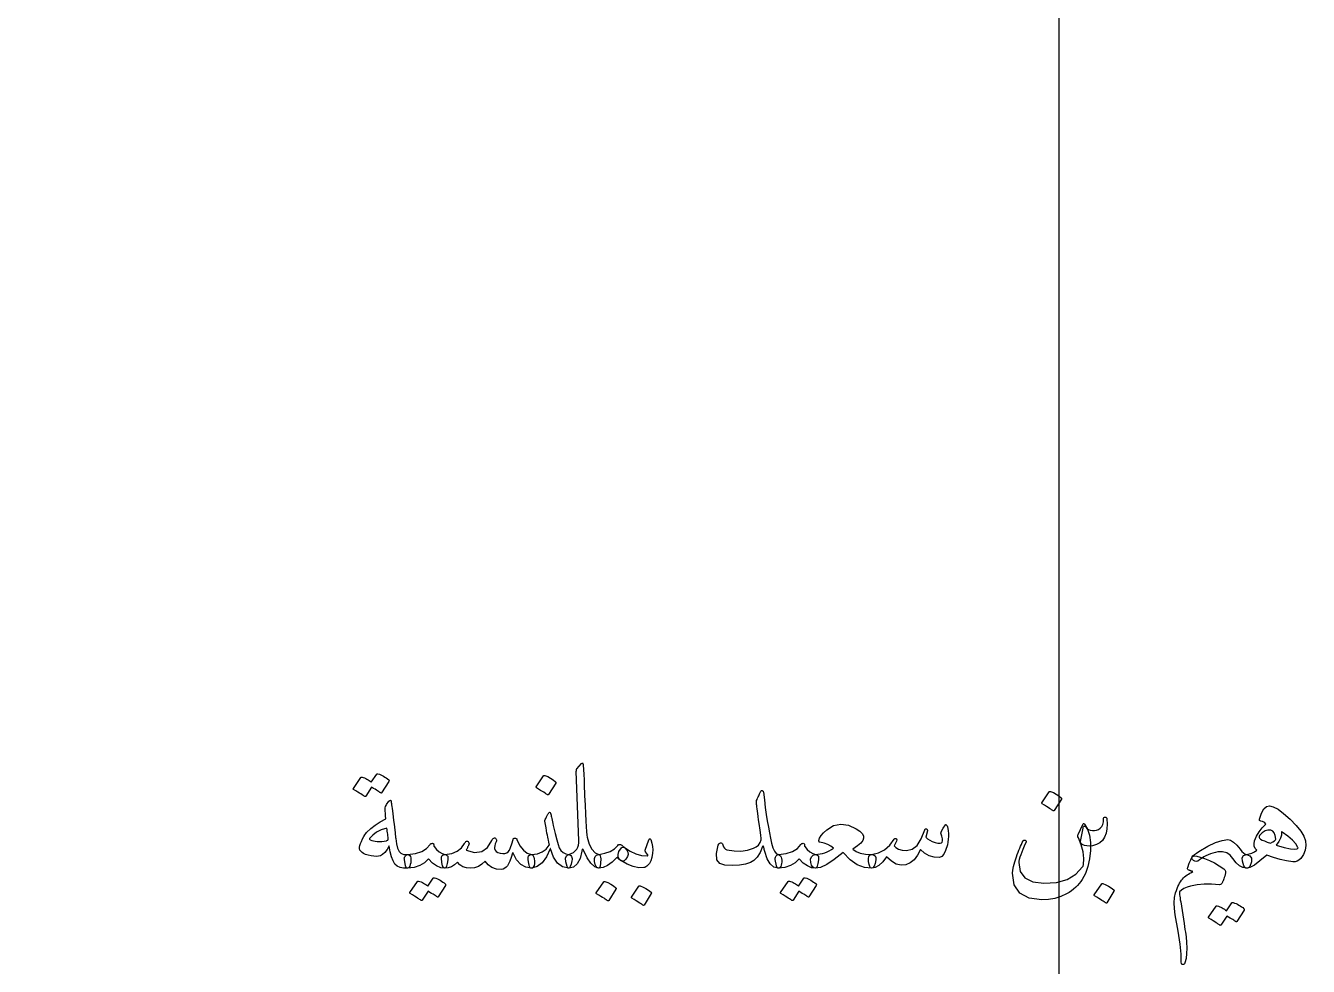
# Model space of a CAD drawing. Header units: millimetres. Extents: x -88 to 88, y -88 to 114.
# Drawn here: x -33.67 to 8.12, y 10.73 to 41.37 of the extents above; entities that cross this region are included whole.
import ezdxf

# ---------------------------------------------------------------- set-up
doc = ezdxf.new("R2010")
doc.units = ezdxf.units.MM
doc.layers.add('ENGRAVE', color=7, linetype='Continuous')
doc.layers.add('TEXT', color=5, linetype='Continuous')

msp = doc.modelspace()

# ---------------------------------------------------------------- linework, layer by layer
at = {"layer": 'ENGRAVE'}
msp.add_lwpolyline([(0, -59.4), (0, 59.4)], dxfattribs=at)
for radius in [86.24, 86.24, 83.93, 79.64, 79.64, 76.252, 69.96, 69.96, 66.264, 59.4, 59.4]:
    msp.add_circle((0, 0), radius, dxfattribs=at)
at = {"layer": 'TEXT'}
for points in [[(-14.9926, 14.3731), (-14.9666, 14.3585), (-14.9479, 14.3296), (-14.9368, 14.2865), (-14.933, 14.229), (-14.9405, 14.0946), (-14.9529, 13.9993), (-14.9703, 13.9431), (-14.9926, 13.926), (-15.1296, 13.9766), (-15.2572, 14.0887), (-15.3755, 14.2623), (-15.4845, 14.4973), (-15.5071, 14.5411), (-15.5254, 14.5532), (-15.5394, 14.5336), (-15.549, 14.4824), (-15.6055, 14.2427), (-15.6956, 14.0701), (-15.8192, 13.9645), (-15.9763, 13.926), (-15.9909, 13.9294), (-16.0048, 13.9397), (-16.0182, 13.9567), (-16.0309, 13.9806), (-16.0722, 14.1337), (-16.0769, 14.2501), (-16.0449, 14.3299), (-15.9763, 14.3731), (-15.8946, 14.4048), (-15.8235, 14.4451), (-15.763, 14.4942), (-15.713, 14.5519), (-15.6807, 14.6103), (-15.6583, 14.6761), (-15.6459, 14.7494), (-15.6434, 14.8301), (-15.7279, 17.0805), (-15.7266, 17.11), (-15.7229, 17.1339), (-15.7167, 17.1522), (-15.708, 17.165), (-15.5639, 17.3339), (-15.5419, 17.3528), (-15.5254, 17.355), (-15.5146, 17.3404), (-15.5093, 17.309), (-15.5042, 17.2466), (-15.4987, 17.1786), (-15.493, 17.105), (-15.4869, 17.0259), (-15.4812, 16.9411), (-15.4764, 16.8508), (-15.4725, 16.7548), (-15.4695, 16.6533), (-15.4571, 16.2961), (-15.4447, 15.9795), (-15.4323, 15.7037), (-15.4199, 15.4685), (-15.4078, 15.2743), (-15.3963, 15.1214), (-15.3854, 15.0097), (-15.3752, 14.9394), (-15.3065, 14.714), (-15.2199, 14.5445), (-15.1153, 14.4308), (-14.9926, 14.3731)], [(-22.2306, 16.9961), (-22.2244, 17.0023), (-22.2157, 17.006), (-22.2046, 17.0072), (-22.1909, 17.006), (-22.142, 16.9877), (-22.0947, 16.9675), (-22.0489, 16.9455), (-22.0046, 16.9215), (-21.9616, 16.8955), (-21.9195, 16.8669), (-21.8784, 16.8359), (-21.8382, 16.8023), (-21.8304, 16.7921), (-21.827, 16.7812), (-21.8279, 16.7697), (-21.8332, 16.7576), (-22.0717, 16.3801), (-22.0782, 16.3751), (-22.0878, 16.3751), (-22.1006, 16.3801), (-22.1164, 16.39), (-22.1273, 16.3992), (-22.145, 16.4117), (-22.1695, 16.4277), (-22.2008, 16.4471), (-22.2393, 16.4703), (-22.2853, 16.4974), (-22.3387, 16.5286), (-22.3995, 16.5639), (-22.5883, 16.2708), (-22.597, 16.2618), (-22.6082, 16.2596), (-22.6219, 16.2643), (-22.638, 16.2757), (-22.652, 16.2857), (-22.674, 16.3006), (-22.7041, 16.3205), (-22.7423, 16.3453), (-22.7892, 16.3751), (-22.8454, 16.4099), (-22.9109, 16.4496), (-22.9857, 16.4943), (-22.9935, 16.5018), (-22.9969, 16.5092), (-22.996, 16.5167), (-22.9907, 16.5241), (-22.7473, 16.8868), (-22.7411, 16.893), (-22.7324, 16.8967), (-22.7212, 16.898), (-22.7075, 16.8967), (-22.6659, 16.8832), (-22.6256, 16.8675), (-22.5865, 16.8497), (-22.5486, 16.8296), (-22.5119, 16.8078), (-22.4765, 16.7843), (-22.4424, 16.7593), (-22.4095, 16.7328)], [(-16.7959, 16.9414), (-16.7897, 16.9476), (-16.781, 16.9514), (-16.7699, 16.9526), (-16.7562, 16.9514), (-16.6596, 16.9122), (-16.5687, 16.8644), (-16.4833, 16.8079), (-16.4035, 16.7427), (-16.3957, 16.7328), (-16.3923, 16.7228), (-16.3932, 16.7129), (-16.3985, 16.703), (-16.632, 16.3254), (-16.6407, 16.3164), (-16.6519, 16.3142), (-16.6655, 16.3189), (-16.6817, 16.3304), (-16.6956, 16.3403), (-16.7177, 16.3552), (-16.7478, 16.3751), (-16.786, 16.3999), (-16.8329, 16.4297), (-16.8891, 16.4645), (-16.9546, 16.5043), (-17.0294, 16.549), (-17.0394, 16.5564), (-17.0443, 16.5639), (-17.0443, 16.5713), (-17.0394, 16.5788)], [(-9.1456, 14.3731), (-9.1096, 14.3557), (-9.081, 14.3284), (-9.0599, 14.2911), (-9.0463, 14.2439), (-9.0373, 14.1856), (-9.0351, 14.1297), (-9.0397, 14.0763), (-9.0512, 14.0254), (-9.0683, 13.9819), (-9.0897, 13.9508), (-9.1155, 13.9322), (-9.1456, 13.926), (-9.2943, 13.9673), (-9.4176, 14.0713), (-9.5154, 14.238), (-9.5877, 14.4675), (-9.5971, 14.5071), (-9.6051, 14.5414), (-9.612, 14.5704), (-9.6175, 14.5942), (-9.6219, 14.6126), (-9.625, 14.6258), (-9.6269, 14.6337), (-9.6275, 14.6364), (-9.6349, 14.651), (-9.6424, 14.655), (-9.6498, 14.6485), (-9.6573, 14.6314), (-9.7417, 14.4408), (-9.8361, 14.2911), (-9.9405, 14.1825), (-10.0547, 14.1148), (-10.2205, 14.0626), (-10.4149, 14.0303), (-10.6378, 14.0179), (-10.8893, 14.0254), (-11.0573, 14.0772), (-11.1489, 14.203), (-11.1641, 14.4026), (-11.1029, 14.6761), (-11.0889, 14.709), (-11.0719, 14.7333), (-11.0517, 14.7488), (-11.0284, 14.7556), (-11.0054, 14.7534), (-10.9862, 14.742), (-10.9706, 14.7211), (-10.9588, 14.691), (-10.9337, 14.6268), (-10.903, 14.578), (-10.8666, 14.5448), (-10.8247, 14.5271), (-10.5897, 14.4911), (-10.3664, 14.4874), (-10.155, 14.5159), (-9.9554, 14.5768), (-9.8687, 14.6221), (-9.7976, 14.6836), (-9.7421, 14.7612), (-9.702, 14.855), (-9.7045, 14.8994), (-9.7169, 15.0028), (-9.7393, 15.1651), (-9.7715, 15.3865), (-9.788, 15.505), (-9.8026, 15.6119), (-9.8153, 15.7074), (-9.8262, 15.7914), (-9.8355, 15.8633), (-9.8436, 15.9224), (-9.8504, 15.9688), (-9.856, 16.0025), (-9.8607, 16.0541), (-9.8597, 16.0994), (-9.8532, 16.1385), (-9.8411, 16.1714), (-9.8218, 16.2122), (-9.8038, 16.2503), (-9.7871, 16.2855), (-9.7715, 16.318), (-9.7576, 16.3476), (-9.7455, 16.3745), (-9.7352, 16.3985), (-9.7268, 16.4198), (-9.7181, 16.4369), (-9.707, 16.4484), (-9.6933, 16.4543), (-9.6772, 16.4546), (-9.6595, 16.4478), (-9.6461, 16.4372), (-9.6371, 16.4229), (-9.6325, 16.4049), (-9.6022, 16.1508), (-9.571, 15.91), (-9.5388, 15.6826), (-9.5058, 15.4685), (-9.4721, 15.2678), (-9.4381, 15.0804), (-9.4038, 14.9064), (-9.3692, 14.7457), (-9.3272, 14.5957), (-9.276, 14.4836), (-9.2155, 14.4094), (-9.1456, 14.3731)], [(-0.3229, 16.4198), (-0.3167, 16.426), (-0.308, 16.4297), (-0.2968, 16.431), (-0.2832, 16.4297), (-0.1866, 16.3906), (-0.0956, 16.3428), (-0.0102, 16.2863), (0.0695, 16.2211), (0.0773, 16.2112), (0.0807, 16.2012), (0.0798, 16.1913), (0.0745, 16.1814), (-0.159, 15.8038), (-0.1677, 15.7948), (-0.1788, 15.7926), (-0.1925, 15.7973), (-0.2086, 15.8088), (-0.2226, 15.8187), (-0.2447, 15.8336), (-0.2748, 15.8535), (-0.313, 15.8783), (-0.3599, 15.9081), (-0.416, 15.9429), (-0.4816, 15.9826), (-0.5564, 16.0274), (-0.5663, 16.0348), (-0.5713, 16.0423), (-0.5713, 16.0497), (-0.5663, 16.0572)], [(-21.8332, 16.1068), (-21.804, 16.1379), (-21.7811, 16.1416), (-21.7643, 16.118), (-21.7537, 16.0671), (-21.7503, 16.0364), (-21.745, 15.9938), (-21.7379, 15.9395), (-21.7289, 15.8734), (-21.7183, 15.7948), (-21.7065, 15.7032), (-21.6935, 15.5986), (-21.6792, 15.4809), (-21.6651, 15.3652), (-21.6525, 15.2617), (-21.6415, 15.1703), (-21.632, 15.0909), (-21.6241, 15.024), (-21.6178, 14.9698), (-21.6129, 14.9284), (-21.6097, 14.8997), (-21.5842, 14.7187), (-21.5476, 14.578), (-21.4998, 14.4777), (-21.4408, 14.4178), (-21.3992, 14.3945), (-21.3489, 14.3793), (-21.2899, 14.3722), (-21.2222, 14.3731), (-21.1821, 14.3666), (-21.1514, 14.347), (-21.13, 14.3144), (-21.1179, 14.2688), (-21.1135, 14.2138), (-21.1154, 14.1582), (-21.1235, 14.102), (-21.1377, 14.0452), (-21.1561, 13.9968), (-21.1762, 13.9608), (-21.1983, 13.9372), (-21.2222, 13.926), (-21.3523, 13.9272), (-21.4644, 13.9508), (-21.5584, 13.9968), (-21.6345, 14.0651), (-21.6985, 14.1654), (-21.7513, 14.2973), (-21.7929, 14.461), (-21.8233, 14.6563), (-21.8935, 14.5373), (-21.9649, 14.4439), (-22.0375, 14.3759), (-22.1114, 14.3334), (-22.1713, 14.3181), (-22.2418, 14.3122), (-22.3229, 14.3157), (-22.4145, 14.3284), (-22.511, 14.3501), (-22.592, 14.3756), (-22.6576, 14.4048), (-22.7075, 14.4377), (-22.7479, 14.4784), (-22.7746, 14.5209), (-22.7877, 14.5653), (-22.787, 14.6115), (-22.7755, 14.6693), (-22.756, 14.7333), (-22.7284, 14.8034), (-22.6926, 14.8798), (-22.6529, 14.9565), (-22.6181, 15.0177), (-22.5883, 15.0633), (-22.5635, 15.0934), (-22.4256, 15.2164), (-22.2754, 15.3319), (-22.1127, 15.4399), (-21.9375, 15.5405), (-21.9441, 15.6358), (-21.9487, 15.7181), (-21.9515, 15.7874), (-21.9525, 15.8435), (-21.9497, 15.8907), (-21.9413, 15.933), (-21.9273, 15.9702), (-21.9077, 16.0025)], [(6.5276, 15.5256), (6.5928, 15.7206), (6.6692, 15.8585), (6.7568, 15.9392), (6.8555, 15.9628), (6.9775, 15.9314), (7.13, 15.8473), (7.3128, 15.7104), (7.5261, 15.5206), (7.7267, 15.317), (7.8764, 15.1332), (7.9751, 14.9692), (8.0229, 14.8252), (8.0338, 14.664), (8.0117, 14.5134), (7.9568, 14.3734), (7.8689, 14.2439), (7.8136, 14.1905), (7.7522, 14.1545), (7.6845, 14.1359), (7.6106, 14.1346), (7.4066, 14.1648), (7.197, 14.2104), (6.9819, 14.2716), (6.7611, 14.3483), (6.5428, 14.1635), (6.36, 14.0316), (6.2125, 13.9524), (6.1004, 13.926), (6.0787, 13.931), (6.0582, 13.9459), (6.0389, 13.9707), (6.0209, 14.0055), (5.97, 14.1551), (5.9663, 14.2663), (6.0097, 14.3389), (6.1004, 14.3731), (6.1926, 14.3911), (6.2805, 14.4203), (6.364, 14.4607), (6.4432, 14.5122), (6.3863, 14.5721), (6.355, 14.6426), (6.3491, 14.7236), (6.3686, 14.8152), (6.4304, 14.9708), (6.5115, 15.1145), (6.6118, 15.2465), (6.7313, 15.3666), (6.7027, 15.4024), (6.6667, 15.43), (6.6232, 15.4495), (6.5723, 15.461), (6.5472, 15.4688), (6.5313, 15.4821), (6.5248, 15.5011), (6.5276, 15.5256)], [(-16.7512, 15.4561), (-16.75, 15.4781), (-16.7413, 15.5095), (-16.7251, 15.5501), (-16.7015, 15.6001), (-16.6764, 15.6476), (-16.6556, 15.6858), (-16.6391, 15.7147), (-16.627, 15.7343), (-16.6041, 15.7498), (-16.5848, 15.7467), (-16.5693, 15.7249), (-16.5575, 15.6846), (-16.5517, 15.6571), (-16.5444, 15.6243), (-16.5356, 15.5863), (-16.5252, 15.543), (-16.5139, 15.4947), (-16.5022, 15.4418), (-16.4903, 15.3842), (-16.478, 15.3219), (-16.4193, 15.0624), (-16.3675, 14.855), (-16.3224, 14.6997), (-16.2843, 14.5966), (-16.2278, 14.5063), (-16.1576, 14.4389), (-16.0738, 14.3945), (-15.9763, 14.3731), (-15.9483, 14.3675), (-15.9241, 14.3557), (-15.9036, 14.3377), (-15.8868, 14.3135), (-15.8732, 14.2818), (-15.867, 14.2464), (-15.8682, 14.2073), (-15.8769, 14.1645), (-15.8999, 14.0601), (-15.9241, 13.9856), (-15.9496, 13.9409), (-15.9763, 13.926), (-16.1734, 13.9692), (-16.3377, 14.0887), (-16.469, 14.2846), (-16.5674, 14.5569), (-16.5721, 14.5665), (-16.5761, 14.5706), (-16.5795, 14.569), (-16.5823, 14.5619), (-16.7022, 14.2986), (-16.8431, 14.1048), (-17.0052, 13.9806), (-17.1884, 13.926), (-17.2092, 13.9279), (-17.2269, 13.9384), (-17.2415, 13.9577), (-17.253, 13.9856), (-17.2632, 14.0257), (-17.2741, 14.0763), (-17.2856, 14.1374), (-17.2977, 14.2092), (-17.3002, 14.279), (-17.2828, 14.3296), (-17.2455, 14.361), (-17.1884, 14.3731), (-16.9974, 14.3976), (-16.8369, 14.4563), (-16.7068, 14.5491), (-16.6072, 14.6761), (-16.6053, 14.6923), (-16.6096, 14.7258), (-16.6202, 14.7767), (-16.637, 14.845), (-16.6474, 14.8873), (-16.6587, 14.9394), (-16.671, 15.0015), (-16.6842, 15.0735), (-16.6986, 15.1552), (-16.7146, 15.2462), (-16.7321, 15.3465), (-16.7512, 15.4561)], [(1.4953, 15.5952), (1.5195, 15.5914), (1.5375, 15.5803), (1.5493, 15.5616), (1.5549, 15.5355), (1.5651, 15.3623), (1.5561, 15.2052), (1.5279, 15.0642), (1.4804, 14.9394), (1.4127, 14.8345), (1.3239, 14.7531), (1.214, 14.6954), (1.083, 14.6612), (0.9911, 14.6504), (0.9041, 14.6525), (0.8222, 14.6677), (0.7452, 14.696), (0.7185, 14.7171), (0.7029, 14.7506), (0.6986, 14.7966), (0.7054, 14.855), (0.7799, 15.2325), (0.7858, 15.2611), (0.7936, 15.2822), (0.8032, 15.2959), (0.8147, 15.3021), (0.8274, 15.3014), (0.8408, 15.2946), (0.8548, 15.2816), (0.8694, 15.2623), (0.9069, 15.2201), (0.955, 15.1878), (1.0137, 15.1655), (1.083, 15.153), (1.155, 15.1524), (1.2221, 15.1655), (1.2842, 15.1922), (1.3413, 15.2325), (1.3907, 15.2884), (1.4245, 15.3567), (1.4428, 15.4374), (1.4456, 15.5306), (1.4487, 15.5588), (1.458, 15.579), (1.4736, 15.5911), (1.4953, 15.5952)], [(-21.9028, 15.2375), (-22.0829, 15.1757), (-22.2356, 15.0996), (-22.361, 15.0093), (-22.4592, 14.9046), (-22.4657, 14.8904), (-22.4654, 14.8773), (-22.4582, 14.8655), (-22.4443, 14.855), (-22.3924, 14.8328), (-22.3362, 14.8158), (-22.2757, 14.8042), (-22.2108, 14.7978), (-22.1415, 14.7968), (-22.068, 14.8009), (-21.99, 14.8104), (-21.9077, 14.8252), (-21.895, 14.8292), (-21.8817, 14.8363), (-21.8677, 14.8466), (-21.8531, 14.8599), (-21.856, 14.9006), (-21.8599, 14.9431), (-21.8647, 14.9875), (-21.8705, 15.0338), (-21.8772, 15.0819), (-21.8848, 15.1319), (-21.8933, 15.1838), (-21.9028, 15.2375)], [(-6.1153, 14.3731), (-6.0426, 14.3622), (-5.9936, 14.3296), (-5.9681, 14.2753), (-5.9663, 14.1992), (-5.9905, 14.0816), (-6.0234, 13.9968), (-6.065, 13.9449), (-6.1153, 13.926), (-6.3441, 13.9468), (-6.5736, 14.039), (-6.8036, 14.2026), (-7.0343, 14.4377), (-7.3252, 14.212), (-7.5721, 14.0514), (-7.7748, 13.9561), (-7.9335, 13.926), (-7.986, 13.9378), (-8.0291, 13.9732), (-8.063, 14.0322), (-8.0875, 14.1148), (-8.0946, 14.2241), (-8.0713, 14.3035), (-8.0176, 14.3532), (-7.9335, 14.3731), (-7.8569, 14.3805), (-7.7813, 14.393), (-7.7067, 14.4104), (-7.6329, 14.4327), (-7.5601, 14.4603), (-7.4883, 14.4936), (-7.4173, 14.5324), (-7.3473, 14.5768), (-7.4333, 14.6469), (-7.5373, 14.7035), (-7.6593, 14.7463), (-7.7994, 14.7755), (-7.8121, 14.7808), (-7.8205, 14.7916), (-7.8245, 14.8081), (-7.8242, 14.8301), (-7.8006, 14.9062), (-7.7497, 14.9903), (-7.6714, 15.0826), (-7.5659, 15.1828), (-7.3457, 15.3148), (-7.1126, 15.3629), (-6.8664, 15.3272), (-6.6071, 15.2077), (-6.4972, 15.1313), (-6.4208, 15.0562), (-6.378, 14.9823), (-6.3686, 14.9096), (-6.396, 14.8314), (-6.463, 14.7457), (-6.5698, 14.6525), (-6.7164, 14.5519), (-6.6118, 14.4737), (-6.4767, 14.4178), (-6.3112, 14.3843), (-6.1153, 14.3731)], [(-3.7059, 15.3418), (-3.6951, 15.3493), (-3.6823, 15.3468), (-3.6677, 15.3344), (-3.6513, 15.312), (-3.6336, 15.2741), (-3.6202, 15.2201), (-3.6112, 15.1499), (-3.6066, 15.0636), (-3.605, 14.9655), (-3.6103, 14.8699), (-3.6224, 14.7767), (-3.6414, 14.6861), (-3.6966, 14.5097), (-3.7581, 14.383), (-3.8258, 14.306), (-3.8997, 14.2787), (-4.0745, 14.289), (-4.2362, 14.3346), (-4.385, 14.4156), (-4.5206, 14.5321), (-4.6138, 14.3486), (-4.7243, 14.2054), (-4.8522, 14.1027), (-4.9975, 14.0403), (-5.15, 14.0266), (-5.3043, 14.0651), (-5.4605, 14.1558), (-5.6185, 14.2986), (-5.7464, 14.1356), (-5.8719, 14.0191), (-5.9948, 13.9493), (-6.1153, 13.926), (-6.1395, 13.9397), (-6.1625, 13.9806), (-6.1842, 14.049), (-6.2047, 14.1446), (-6.2122, 14.239), (-6.1997, 14.3085), (-6.1675, 14.3532), (-6.1153, 14.3731), (-5.8862, 14.4249), (-5.6856, 14.5259), (-5.5136, 14.6758), (-5.3701, 14.8748), (-5.3624, 14.8857), (-5.354, 14.8935), (-5.345, 14.8981), (-5.3354, 14.8997), (-5.3236, 14.8984), (-5.313, 14.8947), (-5.3037, 14.8885), (-5.2956, 14.8798), (-5.291, 14.8531), (-5.3018, 14.8078), (-5.3282, 14.7438), (-5.3701, 14.6612), (-5.3152, 14.5976), (-5.2298, 14.5507), (-5.114, 14.5206), (-4.9677, 14.5072), (-4.7855, 14.5454), (-4.6262, 14.6699), (-4.4899, 14.8807), (-4.3766, 15.1779), (-4.371, 15.1931), (-4.3642, 15.204), (-4.3561, 15.2105), (-4.3468, 15.2126), (-4.3328, 15.2114), (-4.3207, 15.2077), (-4.3104, 15.2015), (-4.3021, 15.1928), (-4.2959, 15.1804), (-4.2921, 15.1679), (-4.2909, 15.1555), (-4.2921, 15.1431), (-4.3418, 14.9345), (-4.2837, 14.8829), (-4.2139, 14.8376), (-4.1322, 14.7985), (-4.0388, 14.7655), (-3.9478, 14.7441), (-3.8786, 14.7395), (-3.8311, 14.7516), (-3.8053, 14.7805), (-3.7969, 14.8245), (-3.8016, 14.8873), (-3.8193, 14.9686), (-3.85, 15.0686), (-3.8447, 15.0968), (-3.819, 15.1518), (-3.7727, 15.2334), (-3.7059, 15.3418)], [(1.0184, 14.5023), (0.9886, 14.2328), (0.9339, 13.9856), (0.8545, 13.7608), (0.7501, 13.5584), (0.7053, 13.4924), (0.6551, 13.4286), (0.5997, 13.367), (0.539, 13.3075), (0.4727, 13.2502), (0.4005, 13.1951), (0.3224, 13.1422), (0.2385, 13.0914), (0.0581, 13.0048), (-0.1354, 12.9436), (-0.3418, 12.9079), (-0.5614, 12.8977), (-0.9808, 12.9536), (-1.2804, 13.1163), (-1.4602, 13.3858), (-1.5201, 13.7621), (-1.5121, 13.863), (-1.4878, 13.9869), (-1.4475, 14.1337), (-1.391, 14.3035), (-1.3636, 14.3788), (-1.3363, 14.4507), (-1.309, 14.5192), (-1.2817, 14.5842), (-1.2544, 14.6462), (-1.227, 14.7053), (-1.1997, 14.7617), (-1.1724, 14.8152), (-1.1637, 14.8283), (-1.1525, 14.8376), (-1.1389, 14.8432), (-1.1227, 14.845), (-1.1109, 14.8435), (-1.1004, 14.8388), (-1.091, 14.8311), (-1.083, 14.8202), (-1.0774, 14.809), (-1.0755, 14.7954), (-1.0774, 14.7792), (-1.083, 14.7606), (-1.1345, 14.6462), (-1.1798, 14.5414), (-1.219, 14.4462), (-1.2519, 14.3607), (-1.278, 14.2845), (-1.2966, 14.2172), (-1.3078, 14.159), (-1.3115, 14.1098), (-1.2646, 13.822), (-1.114, 13.6143), (-0.8597, 13.4867), (-0.5017, 13.4392), (-0.0854, 13.4649), (0.2645, 13.5621), (0.548, 13.7307), (0.765, 13.9707), (0.7722, 13.9822), (0.7787, 13.9968), (0.7846, 14.0145), (0.7899, 14.0353), (0.802, 14.2452), (0.7787, 14.4625), (0.72, 14.6873), (0.6259, 14.9195), (0.6144, 14.945), (0.6098, 14.9717), (0.612, 14.9997), (0.621, 15.0288), (0.77, 15.3468), (0.7827, 15.3704), (0.7961, 15.3815), (0.8101, 15.3803), (0.8246, 15.3666), (0.9206, 15.2027), (0.9849, 15.004), (1.0175, 14.7705), (1.0184, 14.5023)], [(6.8903, 14.7457), (6.962, 14.7854), (7.0132, 14.8202), (7.0439, 14.85), (7.0542, 14.8748), (7.0371, 14.9897), (7.0058, 15.076), (6.9601, 15.1338), (6.9002, 15.163), (6.8024, 15.1689), (6.7077, 15.1419), (6.6161, 15.0819), (6.5276, 14.9891), (6.5112, 14.9596), (6.5115, 14.9307), (6.5285, 14.9025), (6.5624, 14.8748), (6.6145, 14.8463), (6.6866, 14.8152), (6.7785, 14.7817), (6.8903, 14.7457)], [(7.2628, 15.1034), (7.2541, 15.1083), (7.2479, 15.1083), (7.2442, 15.1034), (7.243, 15.0934), (7.2417, 15.008), (7.2132, 14.9109), (7.1573, 14.8019), (7.0741, 14.6811), (7.3327, 14.6066), (7.5323, 14.5619), (7.673, 14.547), (7.7546, 14.5619), (7.7692, 14.5699), (7.7782, 14.5793), (7.7817, 14.5898), (7.7795, 14.6016), (7.7099, 14.7224), (7.6006, 14.8463), (7.4516, 14.9733), (7.2628, 15.1034)], [(-20.0101, 14.3731), (-19.9706, 14.3604), (-19.9418, 14.347), (-19.9234, 14.333), (-19.9157, 14.3185), (-19.912, 14.2961), (-19.9107, 14.2688), (-19.912, 14.2365), (-19.9157, 14.1992), (-19.9346, 14.0797), (-19.9567, 13.9943), (-19.9818, 13.9431), (-20.0101, 13.926), (-20.1442, 13.9449), (-20.2783, 14.0018), (-20.4125, 14.0965), (-20.5466, 14.229), (-20.6745, 14.1076), (-20.8297, 14.0167), (-21.0123, 13.9561), (-21.2222, 13.926), (-21.2449, 13.9307), (-21.2632, 13.9446), (-21.2771, 13.9679), (-21.2868, 14.0005), (-21.3265, 14.2092), (-21.3309, 14.2324), (-21.329, 14.2576), (-21.3209, 14.2846), (-21.3066, 14.3135), (-21.2902, 14.3358), (-21.2706, 14.3532), (-21.248, 14.3656), (-21.2222, 14.3731), (-20.9713, 14.4104), (-20.7652, 14.4774), (-20.6037, 14.5743), (-20.487, 14.701), (-20.4733, 14.7184), (-20.4572, 14.7308), (-20.4385, 14.7382), (-20.4174, 14.7407), (-20.3979, 14.7379), (-20.3839, 14.7295), (-20.3755, 14.7156), (-20.3727, 14.696), (-20.3721, 14.6774), (-20.3702, 14.6612), (-20.3671, 14.6476), (-20.3628, 14.6364), (-20.2793, 14.5361), (-20.1926, 14.4588), (-20.1029, 14.4045), (-20.0101, 14.3731)], [(-19.3742, 14.7308), (-19.3587, 14.7578), (-19.3419, 14.7792), (-19.3239, 14.795), (-19.3046, 14.8053), (-19.2854, 14.8093), (-19.2674, 14.8065), (-19.2506, 14.7969), (-19.2351, 14.7805), (-19.2242, 14.7584), (-19.2214, 14.732), (-19.2267, 14.7013), (-19.2401, 14.6662), (-19.2498, 14.6485), (-19.2593, 14.6302), (-19.2685, 14.6112), (-19.2773, 14.5917), (-19.2865, 14.5718), (-19.2966, 14.5519), (-19.3076, 14.5321), (-19.3195, 14.5122), (-19.0417, 14.4411), (-18.8091, 14.4712), (-18.6219, 14.6025), (-18.48, 14.8351), (-18.4648, 14.8621), (-18.449, 14.8835), (-18.4325, 14.8994), (-18.4154, 14.9096), (-18.3962, 14.914), (-18.3782, 14.9121), (-18.3614, 14.904), (-18.3459, 14.8897), (-18.3344, 14.8705), (-18.3297, 14.8475), (-18.3319, 14.8208), (-18.3409, 14.7904), (-18.3664, 14.7168), (-18.3831, 14.655), (-18.3912, 14.605), (-18.3906, 14.5668), (-18.3735, 14.5125), (-18.3372, 14.4687), (-18.2816, 14.4355), (-18.2068, 14.4128), (-18.1254, 14.4029), (-18.0553, 14.4079), (-17.9963, 14.4277), (-17.9485, 14.4625), (-17.9068, 14.5193), (-17.8665, 14.6053), (-17.8274, 14.7205), (-17.7895, 14.8649), (-17.7839, 14.8823), (-17.7721, 14.8947), (-17.7541, 14.9022), (-17.7299, 14.9046), (-17.705, 14.9022), (-17.6852, 14.8947), (-17.6703, 14.8823), (-17.6603, 14.8649), (-17.5635, 14.6609), (-17.4517, 14.511), (-17.325, 14.415), (-17.1834, 14.3731), (-17.1539, 14.3607), (-17.13, 14.3334), (-17.1117, 14.2911), (-17.099, 14.234), (-17.09, 14.1722), (-17.0878, 14.116), (-17.0924, 14.0654), (-17.1039, 14.0204), (-17.1201, 13.9791), (-17.1387, 13.9496), (-17.1598, 13.9319), (-17.1834, 13.926), (-17.3734, 13.9567), (-17.5361, 14.049), (-17.6715, 14.2026), (-17.7795, 14.4178), (-17.7848, 14.429), (-17.7907, 14.4327), (-17.7972, 14.429), (-17.8044, 14.4178), (-17.8503, 14.2765), (-17.8938, 14.1607), (-17.9348, 14.0704), (-17.9733, 14.0055), (-18.0152, 13.9592), (-18.0615, 13.9248), (-18.1121, 13.9021), (-18.167, 13.8912), (-18.3325, 13.9021), (-18.4763, 13.9496), (-18.5983, 14.0337), (-18.6986, 14.1545), (-18.801, 14.0545), (-18.9147, 13.9831), (-19.0395, 13.9403), (-19.1755, 13.926), (-19.3062, 13.9381), (-19.4201, 13.9744), (-19.5173, 14.035), (-19.5977, 14.1197), (-19.6962, 14.035), (-19.7977, 13.9744), (-19.9023, 13.9381), (-20.0101, 13.926), (-20.0526, 13.9468), (-20.0858, 14.0092), (-20.1097, 14.1132), (-20.1243, 14.2588), (-20.119, 14.3032), (-20.0982, 14.3371), (-20.0619, 14.3604), (-20.0101, 14.3731), (-19.7859, 14.4085), (-19.6052, 14.4799), (-19.468, 14.5873), (-19.3742, 14.7308)], [(-14.0637, 14.3085), (-14.1152, 14.225), (-14.1655, 14.1731), (-14.2146, 14.153), (-14.2624, 14.1645), (-14.2689, 14.1683), (-14.2785, 14.175), (-14.2913, 14.1845), (-14.3071, 14.1967), (-14.3267, 14.2118), (-14.3506, 14.2297), (-14.3788, 14.2503), (-14.4114, 14.2737), (-14.5617, 14.1235), (-14.7095, 14.0154), (-14.8548, 13.9496), (-14.9976, 13.926), (-15.0451, 13.9397), (-15.0833, 13.9806), (-15.1122, 14.049), (-15.1317, 14.1446), (-15.1345, 14.2393), (-15.1131, 14.3098), (-15.0675, 14.356), (-14.9976, 14.3781), (-14.7949, 14.415), (-14.6238, 14.4762), (-14.4844, 14.5616), (-14.3766, 14.6712), (-14.3499, 14.6957), (-14.3195, 14.7047), (-14.2854, 14.6982), (-14.2475, 14.6761), (-14.2416, 14.6726), (-14.2338, 14.6668), (-14.2242, 14.6589), (-14.2127, 14.6488), (-14.1994, 14.6365), (-14.1841, 14.6221), (-14.1671, 14.6055), (-14.1481, 14.5867), (-14.0814, 14.5172), (-14.045, 14.4476), (-14.0391, 14.3781), (-14.0637, 14.3085)], [(-14.2823, 14.1843), (-14.3363, 14.2356), (-14.3642, 14.2998), (-14.3661, 14.3771), (-14.3419, 14.4675), (-14.2894, 14.5485), (-14.2413, 14.5979), (-14.1975, 14.6156), (-14.1581, 14.6016), (-13.9718, 14.4784), (-13.7855, 14.3917), (-13.5992, 14.3417), (-13.4129, 14.3284), (-13.4064, 14.3296), (-13.4017, 14.3334), (-13.3989, 14.3396), (-13.398, 14.3483), (-13.4027, 14.3647), (-13.4166, 14.3892), (-13.4399, 14.4218), (-13.4725, 14.4625), (-13.4787, 14.4749), (-13.4825, 14.4874), (-13.4837, 14.4998), (-13.4825, 14.5122), (-13.3632, 14.855), (-13.3576, 14.868), (-13.3508, 14.8773), (-13.3427, 14.8829), (-13.3334, 14.8848), (-13.3241, 14.8832), (-13.316, 14.8786), (-13.3092, 14.8708), (-13.3036, 14.8599), (-13.2664, 14.7485), (-13.244, 14.6376), (-13.2365, 14.5274), (-13.244, 14.4178), (-13.2682, 14.2815), (-13.3011, 14.1707), (-13.3427, 14.0853), (-13.393, 14.0254), (-13.4312, 13.9924), (-13.4663, 13.9682), (-13.4983, 13.9527), (-13.5272, 13.9459), (-13.6936, 13.9421), (-13.8749, 13.9806), (-14.0711, 14.0614), (-14.2823, 14.1843)], [(-7.9335, 14.3731), (-7.8941, 14.3604), (-7.8652, 14.347), (-7.8469, 14.333), (-7.8391, 14.3185), (-7.8354, 14.2961), (-7.8341, 14.2688), (-7.8354, 14.2365), (-7.8391, 14.1992), (-7.858, 14.0797), (-7.8801, 13.9943), (-7.9052, 13.9431), (-7.9335, 13.926), (-8.0676, 13.9449), (-8.2017, 14.0018), (-8.3359, 14.0965), (-8.47, 14.229), (-8.5979, 14.1076), (-8.7532, 14.0167), (-8.9357, 13.9561), (-9.1456, 13.926), (-9.1683, 13.9307), (-9.1866, 13.9446), (-9.2006, 13.9679), (-9.2102, 14.0005), (-9.2499, 14.2092), (-9.2543, 14.2324), (-9.2524, 14.2576), (-9.2443, 14.2846), (-9.2301, 14.3135), (-9.2136, 14.3358), (-9.194, 14.3532), (-9.1714, 14.3656), (-9.1456, 14.3731), (-8.8947, 14.4104), (-8.6886, 14.4774), (-8.5271, 14.5743), (-8.4104, 14.701), (-8.3967, 14.7184), (-8.3806, 14.7308), (-8.362, 14.7382), (-8.3408, 14.7407), (-8.3213, 14.7379), (-8.3073, 14.7295), (-8.2989, 14.7156), (-8.2961, 14.696), (-8.2955, 14.6774), (-8.2936, 14.6612), (-8.2905, 14.6476), (-8.2862, 14.6364), (-8.2027, 14.5361), (-8.116, 14.4588), (-8.0263, 14.4045), (-7.9335, 14.3731)], [(5.4943, 14.8599), (5.5847, 14.8404), (5.6819, 14.7817), (5.7859, 14.6839), (5.8967, 14.547), (5.9545, 14.4765), (6.0085, 14.424), (6.0588, 14.3896), (6.1054, 14.3731), (6.2162, 14.3303), (6.2705, 14.2514), (6.2684, 14.1365), (6.2097, 13.9856), (6.192, 13.9595), (6.1687, 13.9409), (6.1398, 13.9297), (6.1054, 13.926), (5.9846, 13.9459), (5.8706, 14.0055), (5.7635, 14.1048), (5.6632, 14.2439), (5.5729, 14.3579), (5.4608, 14.4315), (5.327, 14.4647), (5.1714, 14.4575), (5.0902, 14.4426), (5.0106, 14.4228), (4.9325, 14.3979), (4.856, 14.3681), (4.7816, 14.3334), (4.71, 14.2936), (4.6413, 14.2489), (4.5753, 14.1992), (4.5163, 14.1626), (4.4635, 14.1471), (4.4169, 14.1527), (4.3766, 14.1794), (4.344, 14.2169), (4.3257, 14.2501), (4.3216, 14.279), (4.3319, 14.3035), (4.3589, 14.3327), (4.4051, 14.3706), (4.4707, 14.4172), (4.5554, 14.4725), (4.8414, 14.642), (5.0932, 14.7631), (5.3108, 14.8357), (5.4943, 14.8599)], [(4.1878, 13.9558), (4.2412, 14.0974), (4.2872, 14.2042), (4.3257, 14.2762), (4.3567, 14.3135), (4.4048, 14.3259), (4.4846, 14.3185), (4.5961, 14.2911), (4.7392, 14.2439), (4.9029, 14.1781), (5.0609, 14.0999), (5.2133, 14.0092), (5.3602, 13.9061), (5.3968, 13.8707), (5.4173, 13.8291), (5.4217, 13.7813), (5.4099, 13.7273), (5.3931, 13.6733), (5.3776, 13.6255), (5.3633, 13.5838), (5.3503, 13.5485), (5.3391, 13.5196), (5.3304, 13.4975), (5.3242, 13.4823), (5.3205, 13.4739), (5.2996, 13.4351), (5.277, 13.4081), (5.2525, 13.3929), (5.2261, 13.3895), (4.9677, 13.4128), (4.7243, 13.4131), (4.4958, 13.3904), (4.2822, 13.3448), (4.1664, 13.3088), (4.0673, 13.2653), (3.9851, 13.2144), (3.9195, 13.156), (3.918, 13.1444), (3.9183, 13.1243), (3.9205, 13.0959), (3.9245, 13.0591), (3.9304, 13.014), (3.9382, 12.9604), (3.9478, 12.8985), (3.9593, 12.8281), (4.0686, 12.1227), (4.0852, 12.0241), (4.1002, 11.9321), (4.1138, 11.8465), (4.1257, 11.7675), (4.1358, 11.6953), (4.1437, 11.6303), (4.1495, 11.5724), (4.153, 11.5216), (4.1608, 11.3245), (4.1543, 11.1453), (4.1335, 10.9842), (4.0984, 10.841), (4.0847, 10.8153), (4.0686, 10.7976), (4.05, 10.7879), (4.0288, 10.7864), (4.0015, 10.7966), (3.9841, 10.8224), (3.9767, 10.8637), (3.9792, 10.9205), (3.9779, 11.1326), (3.9444, 11.4508), (3.8786, 11.8753), (3.7805, 12.4059), (3.7534, 12.6133), (3.7469, 12.8033), (3.7609, 12.9759), (3.7954, 13.1312), (3.8183, 13.2012), (3.8425, 13.2672), (3.868, 13.3291), (3.8947, 13.387), (3.9227, 13.4406), (3.9518, 13.4895), (3.9823, 13.5337), (4.0139, 13.5733), (4.0498, 13.6096), (4.0878, 13.6441), (4.128, 13.6767), (4.1704, 13.7074), (4.2147, 13.7366), (4.2605, 13.7645), (4.3078, 13.7913), (4.3567, 13.8167), (4.3536, 13.8192), (4.3493, 13.8217), (4.3437, 13.8242), (4.3368, 13.8266), (4.3288, 13.8291), (4.3195, 13.8316), (4.3089, 13.8341), (4.2971, 13.8366), (4.287, 13.8414), (4.2766, 13.8459), (4.2659, 13.8501), (4.2549, 13.854), (4.2435, 13.8578), (4.2319, 13.862), (4.2199, 13.8665), (4.2077, 13.8714), (4.1897, 13.8841), (4.1804, 13.9024), (4.1797, 13.9263), (4.1878, 13.9558)], [(-20.3876, 13.6081), (-20.3814, 13.6143), (-20.3727, 13.618), (-20.3615, 13.6192), (-20.3479, 13.618), (-20.299, 13.5997), (-20.2516, 13.5795), (-20.2058, 13.5575), (-20.1616, 13.5335), (-20.1186, 13.5075), (-20.0765, 13.4789), (-20.0354, 13.4479), (-19.9952, 13.4143), (-19.9874, 13.4041), (-19.984, 13.3932), (-19.9849, 13.3817), (-19.9902, 13.3696), (-20.2286, 12.9921), (-20.2352, 12.9871), (-20.2448, 12.9871), (-20.2575, 12.9921), (-20.2734, 13.002), (-20.2842, 13.0112), (-20.3019, 13.0237), (-20.3264, 13.0397), (-20.3578, 13.0591), (-20.3963, 13.0823), (-20.4423, 13.1094), (-20.4957, 13.1406), (-20.5565, 13.1759), (-20.7453, 12.8828), (-20.754, 12.8738), (-20.7652, 12.8716), (-20.7788, 12.8763), (-20.795, 12.8877), (-20.8089, 12.8977), (-20.831, 12.9126), (-20.8611, 12.9325), (-20.8993, 12.9573), (-20.9462, 12.9871), (-21.0024, 13.0219), (-21.0679, 13.0616), (-21.1427, 13.1063), (-21.1505, 13.1138), (-21.1539, 13.1212), (-21.153, 13.1287), (-21.1477, 13.1361), (-20.9043, 13.4988), (-20.898, 13.505), (-20.8894, 13.5087), (-20.8782, 13.51), (-20.8645, 13.5087), (-20.8229, 13.4952), (-20.7825, 13.4795), (-20.7434, 13.4617), (-20.7055, 13.4416), (-20.6689, 13.4198), (-20.6335, 13.3963), (-20.5994, 13.3713), (-20.5665, 13.3448)], [(-14.8337, 13.4888), (-14.8275, 13.495), (-14.8188, 13.4988), (-14.8076, 13.5), (-14.7939, 13.4988), (-14.6974, 13.4597), (-14.6064, 13.4118), (-14.521, 13.3553), (-14.4412, 13.2901), (-14.4335, 13.2802), (-14.43, 13.2703), (-14.431, 13.2603), (-14.4363, 13.2504), (-14.6697, 12.8728), (-14.6784, 12.8638), (-14.6896, 12.8617), (-14.7033, 12.8663), (-14.7194, 12.8778), (-14.7334, 12.8877), (-14.7554, 12.9026), (-14.7856, 12.9225), (-14.8237, 12.9474), (-14.8706, 12.9772), (-14.9268, 13.0119), (-14.9923, 13.0517), (-15.0672, 13.0964), (-15.0771, 13.1038), (-15.0821, 13.1113), (-15.0821, 13.1187), (-15.0771, 13.1262)], [(-8.311, 13.6081), (-8.3048, 13.6143), (-8.2961, 13.618), (-8.285, 13.6192), (-8.2713, 13.618), (-8.2224, 13.5997), (-8.175, 13.5795), (-8.1292, 13.5575), (-8.085, 13.5335), (-8.042, 13.5075), (-7.9999, 13.4789), (-7.9588, 13.4479), (-7.9186, 13.4143), (-7.9108, 13.4041), (-7.9074, 13.3932), (-7.9083, 13.3817), (-7.9136, 13.3696), (-8.1521, 12.9921), (-8.1586, 12.9871), (-8.1682, 12.9871), (-8.1809, 12.9921), (-8.1968, 13.002), (-8.2076, 13.0112), (-8.2253, 13.0237), (-8.2499, 13.0397), (-8.2812, 13.0591), (-8.3197, 13.0823), (-8.3657, 13.1094), (-8.4191, 13.1406), (-8.4799, 13.1759), (-8.6687, 12.8828), (-8.6774, 12.8738), (-8.6886, 12.8716), (-8.7022, 12.8763), (-8.7184, 12.8877), (-8.7324, 12.8977), (-8.7544, 12.9126), (-8.7845, 12.9325), (-8.8227, 12.9573), (-8.8696, 12.9871), (-8.9258, 13.0219), (-8.9913, 13.0616), (-9.0661, 13.1063), (-9.0739, 13.1138), (-9.0773, 13.1212), (-9.0764, 13.1287), (-9.0711, 13.1361), (-8.8277, 13.4988), (-8.8215, 13.505), (-8.8128, 13.5087), (-8.8016, 13.51), (-8.7879, 13.5087), (-8.7463, 13.4952), (-8.706, 13.4795), (-8.6668, 13.4617), (-8.629, 13.4416), (-8.5923, 13.4198), (-8.5569, 13.3963), (-8.5228, 13.3713), (-8.4899, 13.3448)], [(1.386, 13.4193), (1.3922, 13.4255), (1.4009, 13.4292), (1.4121, 13.4305), (1.4257, 13.4292), (1.5223, 13.3901), (1.6133, 13.3423), (1.6987, 13.2858), (1.7785, 13.2206), (1.7862, 13.2106), (1.7896, 13.2007), (1.7887, 13.1908), (1.7834, 13.1808), (1.5499, 12.8033), (1.5412, 12.7943), (1.5301, 12.7921), (1.5164, 12.7968), (1.5003, 12.8083), (1.4863, 12.8182), (1.4642, 12.8331), (1.4341, 12.853), (1.3959, 12.8778), (1.3491, 12.9076), (1.2929, 12.9424), (1.2273, 12.9821), (1.1525, 13.0268), (1.1426, 13.0343), (1.1376, 13.0417), (1.1376, 13.0492), (1.1426, 13.0566)], [(-13.6861, 13.3448), (-13.6799, 13.351), (-13.6712, 13.3547), (-13.66, 13.356), (-13.6464, 13.3547), (-13.5498, 13.3156), (-13.4589, 13.2678), (-13.3735, 13.2113), (-13.2937, 13.1461), (-13.2859, 13.1361), (-13.2825, 13.1262), (-13.2834, 13.1163), (-13.2887, 13.1063), (-13.5222, 12.7288), (-13.5309, 12.7198), (-13.5421, 12.7176), (-13.5557, 12.7223), (-13.5719, 12.7337), (-13.5858, 12.7437), (-13.6079, 12.7586), (-13.638, 12.7785), (-13.6762, 12.8033), (-13.7231, 12.8331), (-13.7793, 12.8679), (-13.8448, 12.9076), (-13.9196, 12.9523), (-13.9295, 12.9598), (-13.9345, 12.9672), (-13.9345, 12.9747), (-13.9295, 12.9821)], [(5.6285, 12.8033), (5.6347, 12.8095), (5.6434, 12.8132), (5.6545, 12.8145), (5.6682, 12.8132), (5.7171, 12.7949), (5.7644, 12.7747), (5.8102, 12.7527), (5.8545, 12.7288), (5.8975, 12.7027), (5.9396, 12.6741), (5.9807, 12.6431), (6.0209, 12.6095), (6.0287, 12.5993), (6.0321, 12.5884), (6.0311, 12.5769), (6.0259, 12.5648), (5.7874, 12.1873), (5.7809, 12.1823), (5.7713, 12.1823), (5.7585, 12.1873), (5.7427, 12.1972), (5.7318, 12.2064), (5.7141, 12.219), (5.6896, 12.2349), (5.6583, 12.2544), (5.6198, 12.2775), (5.5738, 12.3047), (5.5204, 12.3359), (5.4595, 12.3711), (5.2708, 12.078), (5.2621, 12.069), (5.2509, 12.0668), (5.2372, 12.0715), (5.2211, 12.083), (5.2071, 12.0929), (5.1851, 12.1078), (5.155, 12.1277), (5.1168, 12.1525), (5.0699, 12.1823), (5.0137, 12.2171), (4.9482, 12.2568), (4.8734, 12.3015), (4.8656, 12.309), (4.8622, 12.3165), (4.8631, 12.3239), (4.8684, 12.3314), (5.1118, 12.694), (5.118, 12.7002), (5.1267, 12.7039), (5.1379, 12.7052), (5.1515, 12.7039), (5.1932, 12.6904), (5.2335, 12.6748), (5.2726, 12.6569), (5.3105, 12.6369), (5.3472, 12.615), (5.3825, 12.5915), (5.4167, 12.5665), (5.4496, 12.54)]]:
    msp.add_lwpolyline(points, close=True, dxfattribs=at)

doc.saveas('drawing.dxf')
